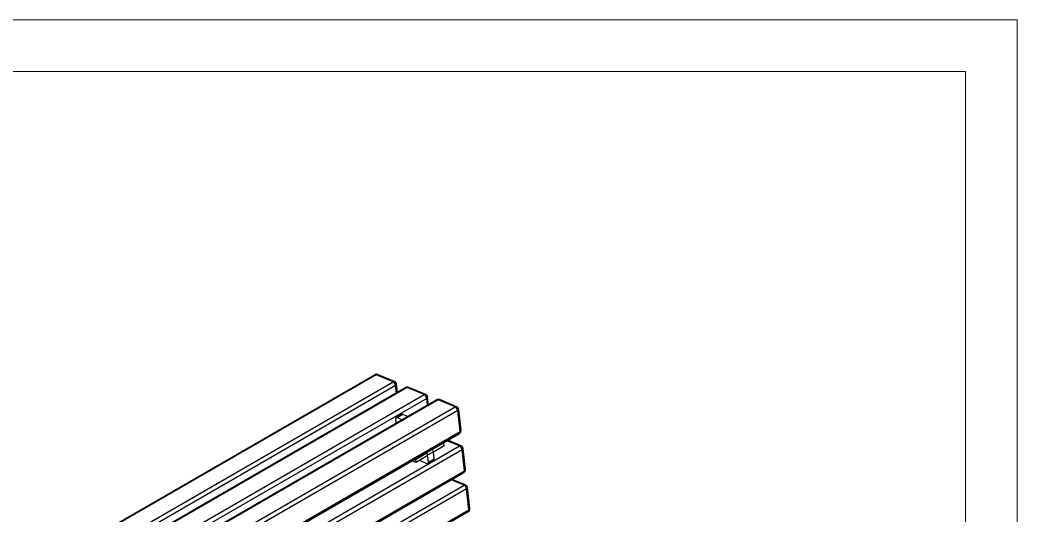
# Model space of a CAD drawing. Header units: millimetres. Extents: x 1508 to 7448, y -3239 to 961.
# Drawn here: x 5518 to 7448, y 3 to 961 of the extents above; entities that cross this region are included whole.
import ezdxf

# ---------------------------------------------------------------- set-up
doc = ezdxf.new("R2010")
doc.units = ezdxf.units.MM
doc.layers.add('tabelka', color=155, linetype='Continuous')

# ---------------------------------------------------------------- blocks, each defined once
blk = doc.blocks.new('izometria')
for p, q in [((1066.8, 2626.4), (648.1, 2384.8)), ((1068.4, 2626.4), (649.8, 2384.8)), ((1089.4, 2617.7), (1068.4, 2626.4)), ((1091.3, 2617.9), (1070.3, 2626.7)), ((670.8, 2376), (1089.4, 2617.7)), ((1092.6, 2613.1), (674, 2371.4)), ((1105.3, 2610.4), (686.7, 2368.8)), ((1106.9, 2610.4), (688.3, 2368.8)), ((1093.6, 2603.7), (1092.6, 2613.1)), ((1094.9, 2604.4), (1093.7, 2614.7)), ((1127.9, 2601.7), (1106.9, 2610.4)), ((1129.8, 2601.9), (1108.8, 2610.7)), ((709.3, 2360), (1127.9, 2601.7)), ((1131.1, 2597.1), (712.5, 2355.4)), ((1143.7, 2595.3), (725.1, 2353.6)), ((1145.3, 2595.3), (726.7, 2353.6)), ((1132, 2588.6), (1131.1, 2597.1)), ((1133.3, 2589.3), (1132.2, 2598.7)), ((1166.3, 2586.6), (1145.3, 2595.3)), ((1168.2, 2586.8), (1147.2, 2595.5)), ((747.7, 2344.9), (1166.3, 2586.6)), ((1169.5, 2581.9), (750.9, 2340.3)), ((1172.4, 2556), (1169.5, 2581.9)), ((1173.6, 2557.6), (1170.7, 2583.5)), ((1092.5, 2571.3), (1093.1, 2566.1)), ((1100.1, 2577.1), (1093.1, 2573)), ((1101.3, 2577.1), (1094.3, 2573)), ((1100.6, 2570.4), (1094.3, 2573)), ((1107.7, 2574.5), (1101.3, 2577.1)), ((753, 2312), (1171.6, 2553.7)), ((753.8, 2314.3), (1172.4, 2556)), ((1173.7, 2538.3), (1157.1, 2545.3)), ((753.2, 2296.4), (1171.8, 2538.1)), ((1175, 2533.5), (756.4, 2291.8)), ((1138.3, 2533.7), (1137.6, 2534)), ((1152.4, 2541.9), (1138.3, 2533.7)), ((1138.4, 2533.1), (1138.3, 2533.7)), ((1152.8, 2538.4), (1139.3, 2530.6)), ((1151.7, 2542.2), (1152.4, 2541.9)), ((1152.8, 2538.4), (1152.4, 2541.9)), ((1171.8, 2538.1), (1156, 2544.7)), ((1177.9, 2507.5), (1175, 2533.5)), ((1179.1, 2509.1), (1176.2, 2535.1)), ((1116.4, 2521.8), (1117.1, 2521.5)), ((1117.1, 2521.5), (1131.2, 2529.7)), ((1117.1, 2521.5), (1117.5, 2518)), ((1117.5, 2518), (1131.6, 2526.2)), ((1121.7, 2520.4), (1131.4, 2516.4)), ((1131.2, 2529.7), (1130.5, 2529.9)), ((1131.2, 2529.7), (1131.6, 2526.2)), ((1139.3, 2530.9), (1132.2, 2526.8)), ((1133.2, 2518.1), (1132.2, 2526.8)), ((1132.6, 2516.4), (1139.7, 2520.5)), ((1133.2, 2518.1), (1140.3, 2522.2)), ((1140.3, 2522.2), (1139.3, 2530.9)), ((1113.1, 2519.9), (1117.5, 2518)), ((758.5, 2263.6), (1177.1, 2505.2)), ((759.3, 2265.9), (1177.9, 2507.5)), ((1177.3, 2489.6), (1161.5, 2496.2)), ((1179.2, 2489.9), (1162.5, 2496.8)), ((758.7, 2248), (1177.3, 2489.6)), ((1180.5, 2485), (761.9, 2243.4)), ((1183.4, 2459.1), (1180.5, 2485)), ((1184.6, 2460.7), (1181.7, 2486.6)), ((764.8, 2217.4), (1183.4, 2459.1)), ((764, 2215.1), (1182.6, 2456.8))]:
    blk.add_line(p, q)
at = {"flags": 128}
for points in [[(1094.3, 2573), (1093.9, 2573.2), (1093.5, 2573.2), (1093.2, 2573.1), (1092.9, 2572.9), (1092.7, 2572.6), (1092.5, 2572.2), (1092.5, 2571.8), (1092.5, 2571.3)], [(1131.4, 2516.4), (1131.8, 2516.3), (1132.2, 2516.3), (1132.5, 2516.3), (1132.8, 2516.5), (1133, 2516.8), (1133.2, 2517.2), (1133.2, 2517.6), (1133.2, 2518.1)]]:
    blk.add_lwpolyline(points, dxfattribs=at)
for centre, radius, start, end in [((1068.8, 2623), 4, 67.4363, 119.9973), ((1067.6, 2624.9), 1.76, 62.6676, 117.1122), ((1069.6, 2624.6), 2.15, 70.0632, 123.7065), ((1090.6, 2615.9), 2.15, 70.0632, 123.7065), ((1086.6, 2612.3), 6.03, 6.8631, 62.3856), ((1089.8, 2614.2), 4, 6.4683, 67.4363), ((1092, 2614.7), 1.77, 289.6651, 358.3138), ((1107.3, 2607), 4, 67.4363, 119.9973), ((1106.1, 2608.9), 1.76, 62.6676, 117.1122), ((1108.1, 2608.6), 2.15, 70.0632, 123.7065), ((1129.1, 2599.9), 2.15, 70.0632, 123.7065), ((1125.1, 2596.3), 6.03, 6.8631, 62.3856), ((1128.3, 2598.2), 4, 6.4683, 67.4363), ((1130.5, 2598.7), 1.77, 289.6651, 358.3138), ((1145.7, 2591.8), 4, 67.4363, 119.9973), ((1144.5, 2593.7), 1.76, 62.6676, 117.1122), ((1146.5, 2593.5), 2.15, 70.0632, 123.7065), ((1167.5, 2584.8), 2.15, 70.0632, 123.7065), ((1163.5, 2581.2), 6.03, 6.8631, 62.3856), ((1166.7, 2583.1), 4, 6.4683, 67.4363), ((1168.9, 2583.6), 1.77, 289.6651, 358.3138), ((1100.7, 2576), 1.32, 62.6676, 117.1122), ((1169.6, 2557.1), 4, 299.9973, 6.4683), ((1171.8, 2557.7), 1.84, 291.1741, 356.8047), ((1170.2, 2555.4), 2.26, 308.2353, 13.3564), ((1134.6, 2530.2), 4.77, 7.7216, 51.983), ((1173, 2536.3), 2.15, 70.0632, 123.7065), ((1169, 2532.8), 6.03, 6.8631, 62.3856), ((1172.2, 2534.6), 4, 6.4683, 67.4363), ((1174.4, 2535.1), 1.77, 289.6651, 358.3138), ((1127.5, 2526.1), 4.82, 7.968, 36.9298), ((1138.7, 2521.8), 1.65, 307.1055, 14.4861), ((1175.1, 2508.7), 4, 299.9973, 6.4683), ((1177.3, 2509.2), 1.84, 291.1741, 356.8047), ((1175.7, 2507), 2.26, 308.2353, 13.3564), ((1178.5, 2487.9), 2.15, 70.0632, 123.7065), ((1174.5, 2484.3), 6.03, 6.8631, 62.3856), ((1177.7, 2486.2), 4, 6.4683, 67.4363), ((1179.9, 2486.7), 1.77, 289.6651, 358.3138), ((1180.6, 2460.2), 4, 299.9973, 6.4683), ((1181.2, 2458.5), 2.26, 308.2353, 13.3564), ((1182.8, 2460.8), 1.84, 291.1741, 356.8047)]:
    blk.add_arc(centre, radius, start, end)

msp = doc.modelspace()

# ---------------------------------------------------------------- linework, layer by layer
at = {"layer": 'tabelka', "lineweight": 5}
for points in [[(1507.89, 960.67), (7447.89, 960.67), (7447.89, -3239.33), (1507.89, -3239.33)], [(1607.89, 860.67), (7347.89, 860.67), (7347.89, -3139.33), (1607.89, -3139.33)]]:
    msp.add_lwpolyline(points, close=True, dxfattribs=at)

# ---------------------------------------------------------------- block references
at = {"xscale": 1.562049935181366, "yscale": 1.562049935181366, "zscale": 1.562049935181366}
msp.add_blockref('izometria', (4538.59, -3828.42), dxfattribs=at)

doc.saveas('drawing.dxf')
